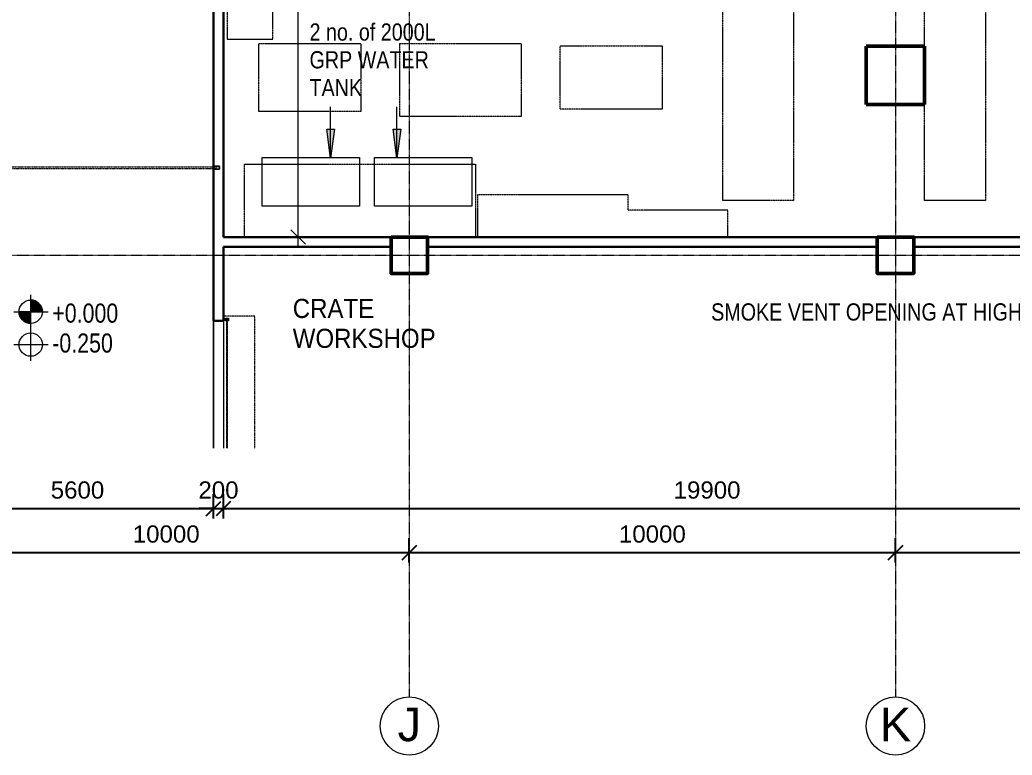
# Model space of a CAD drawing. Header units: millimetres. Extents: x -309924 to 219496, y -330797 to 211873.
# Drawn here: x 78840 to 99251, y 122717 to 137850 of the extents above; entities that cross this region are included whole.
import ezdxf

# ---------------------------------------------------------------- set-up
doc = ezdxf.new("R2010")
doc.units = ezdxf.units.MM
for name, pattern in [('Grid Line', [21, 12, -3, 3, -3]), ('IMPORT-Hidden_samll_', [3, 2, -1]), ('Long Dash', [13.5, 9, -4.5]), ('Overhead', [1.8, 1.2, -0.6])]:
    doc.linetypes.add(name, pattern=pattern)
for name, color, linetype, lineweight in [('0-1', 7, 'Continuous', 5), ('A-ANNO-DIMS', 7, 'Continuous', 9), ('A-DOOR-HDLN', 7, 'Long Dash', 5), ('A-FLOR', 7, 'Continuous', 18), ('G-ANNO-DIMS', 7, 'Continuous', 5), ('G-ANNO-TEXT', 7, 'Continuous', 5), ('I-WALL', 7, 'Continuous', 9), ('I-WALL-3', 7, 'Continuous', 18), ('OAP280_C', 210, 'Continuous', 50), ('Q-SPCQ', 7, 'Continuous', 5), ('Q-SPCQ-HDLN', 7, 'Overhead', 5), ('S-COLS-2', 7, 'Continuous', 35), ('S-GRID-1', 7, 'Grid Line', 5), ('S-GRID-IDEN', 7, 'Continuous', 5)]:
    doc.layers.add(name, color=color, linetype=linetype, lineweight=lineweight)
doc.layers.add('as built dims 190807', color=10, linetype='Continuous')
doc.layers.add('E-EQMT', color=7, linetype='IMPORT-Hidden_samll_', lineweight=5, true_color=0x656565)
doc.styles.add('Arial Narrow_1', font='ARIALN.TTF', dxfattribs={"height": 294.984802})
doc.styles.add('Arial_11', font='arial.ttf', dxfattribs={"height": 354.071856})
doc.styles.add('Arial_4', font='arial.ttf', dxfattribs={"height": 688.473054})
doc.styles.add('Arial_5', font='arial.ttf', dxfattribs={"width": 0.9, "height": 393.413174})
doc.styles.add('Arial_9', font='arial.ttf', dxfattribs={"width": 0.8, "height": 393.413174})
doc.dimstyles.new('Diagonal_-_2_0mm_Arial', dxfattribs={"dimscale": 304.8, "dimtxt": 500, "dimasz": 0.984252, "dimexe": 0.984252, "dimexo": 0.984252, "dimgap": 0.656168, "dimtad": 1, "dimdec": 0, "dimrnd": 5, "dimzin": 0, "dimdsep": 46, "dimtxsty": 'Arial_11', "dimblk1": 'OBLIQUE', "dimblk2": 'OBLIQUE', "dimsah": 1, "dimcen": 0.09, "dimdle": 0.656168, "dimadec": 0, "dimazin": 0, "dimtfac": 1, "dimtdec": 4, "dimtix": 1, "dimtmove": 0, "dimatfit": 3, "dimfxl": 1, "dimtvp": 1, "dimtolj": 1, "dimtzin": 0, "dimarcsym": 2})

# ---------------------------------------------------------------- blocks, each defined once
blk = doc.blocks.new('Grid - 3mm-2917264-B2_F PLAN _2 OF 2_')
at = {"layer": 'S-GRID-IDEN'}
blk.add_circle((0, 0), 3, dxfattribs=at)
blk = doc.blocks.new('Spot Elevations - Spot Elevation - Target Filled_FFL_SFL-5422820-B2_F PLAN _2 OF 2_')
at = {"layer": 'G-ANNO-DIMS'}
h = blk.add_hatch(color=256, dxfattribs=at)
edge = h.paths.add_edge_path(flags=0)
edge.add_arc((0, 5.49), 1.2, 0, 90, ccw=False)
edge.add_line((1.2, 5.49), (0, 5.49))
edge.add_line((0, 5.49), (0, 6.69))
h = blk.add_hatch(color=256, dxfattribs=at)
edge = h.paths.add_edge_path(flags=0)
edge.add_arc((0, 5.49), 1.2, 180, 270, ccw=False)
edge.add_line((-1.2, 5.49), (0, 5.49))
edge.add_line((0, 5.49), (0, 4.29))
for p, q in [((0, 3.81), (0, 7.21)), ((0, 6.69), (0, 5.49)), ((-1.74, 5.49), (1.8, 5.49)), ((0, 5.49), (-1.2, 5.49)), ((0, 4.29), (0, 5.49)), ((0, 5.49), (1.2, 5.49)), ((0, 0.42), (0, 3.81)), ((-1.74, 2.1), (1.8, 2.1))]:
    blk.add_line(p, q, dxfattribs=at)
for centre in [(0, 5.49), (0, 2.1)]:
    blk.add_circle(centre, 1.2, dxfattribs=at)
for start, end in [(360, 90), (180, 270)]:
    blk.add_arc((0, 5.49), 1.2, start, end, dxfattribs=at)
blk = doc.blocks.new('ARC_SS_SECURITY SHUTTER VERTICAL RECESSED - ARC_SS_SECURITY SHUTTER VERTICAL RECESSED-30690948-B2_F PLAN _2 OF 2_')
at = {"layer": 'Q-SPCQ'}
for p, q in [((1750, 30), (1810, 30)), ((1750, 10), (1750, 30)), ((1798, 10), (1750, 10)), ((1750, 0), (1798, 0)), ((1750, -30), (1750, 0)), ((1798, 0), (1798, 10)), ((1810, 30), (1810, -30)), ((1810, -30), (1750, -30))]:
    blk.add_line(p, q, dxfattribs=at)
at = {"layer": 'Q-SPCQ-HDLN'}
for p, q in [((1850, 75), (-870, 75)), ((1800, 10), (-870, 10)), ((1800, -10), (1800, 10)), ((1850, -575), (1850, 75)), ((-870, -10), (1800, -10)), ((-870, -575), (1850, -575))]:
    blk.add_line(p, q, dxfattribs=at)
blk = doc.blocks.new('ARC_OPN_INT - 3500 _w_ x 3000 _h_-30690511-B2_F PLAN _2 OF 2_')
at = {"layer": 'A-DOOR-HDLN'}
for p, q in [((-1750, 100), (870, 100)), ((-1750, -100), (870, -100))]:
    blk.add_line(p, q, dxfattribs=at)
blk = doc.blocks.new('ARC_FS_FIRE SHUTTER LATERAL SINGLE  - ARC_FS_FIRE SHUTTER LATERAL SINGLE -34849146-B2_F PLAN _2 OF 2_')
at = {"layer": 'Q-SPCQ'}
for p, q in [((-5800, 150), (-6900, 150)), ((-6900, 150), (-6900, -800)), ((-6890, -790), (-6890, 140)), ((-6890, 140), (-5810, 140)), ((-6500, 25), (-6500, -575)), ((-5960, -200), (-5960, 0)), ((-5810, 140), (-5810, -790)), ((-5800, -800), (-5800, 150)), ((10, 45), (0, 45)), ((0, 45), (0, 34)), ((0, 34), (50, 29)), ((1, 35), (1, 44)), ((1, 44), (10, 44)), ((50, 30), (1, 35)), ((10, 44), (10, 45)), ((120, 30), (50, 30)), ((50, 29), (119, 29)), ((119, 29), (119, -29)), ((120, -30), (120, 30)), ((-5860, -100), (-6060, -100)), ((50, -29), (0, -34)), ((0, -34), (0, -45)), ((0, -45), (10, -45)), ((1, -35), (50, -30)), ((1, -44), (1, -35)), ((10, -44), (1, -44)), ((10, -45), (10, -44)), ((119, -29), (50, -29)), ((50, -30), (120, -30)), ((-6200, -275), (-6800, -275)), ((-6900, -800), (-5800, -800)), ((-5810, -790), (-6890, -790))]:
    blk.add_line(p, q, dxfattribs=at)
for centre, radius in [((-6500, -275), 300), ((-5960, -100), 100)]:
    blk.add_circle(centre, radius, dxfattribs=at)
at = {"layer": 'Q-SPCQ-HDLN'}
for p, q in [((-5800, 20), (-6500, 20)), ((-5800, -20), (-5800, 20)), ((-5800, 20), (50, 20)), ((50, -20), (50, 20)), ((-5800, -20), (-6500, -20)), ((50, -20), (-5800, -20)), ((-6755, -275), (-6795, -275))]:
    blk.add_line(p, q, dxfattribs=at)
for radius in [295, 255]:
    blk.add_arc((-6500, -275), radius, 90, 180, dxfattribs=at)
blk = doc.blocks.new('_Oblique')
at = {"color": 0, "linetype": 'ByBlock', "lineweight": -2}
blk.add_line((-0.5, -0.5), (0.5, 0.5), dxfattribs=at)
blk = doc.blocks.new('*D220')
at = {"layer": 'A-ANNO-DIMS', "color": 0, "lineweight": -2, "transparency": 16777216}
for p, q in [((77226, 127591), (77226, 128091)), ((82826, 127591), (82826, 128091)), ((77026, 127791), (83026, 127791))]:
    blk.add_line(p, q, dxfattribs=at)
at = {"layer": 'Defpoints', "color": 0, "transparency": 16777216}
for p in [(82826, 127791), (77226, 127291), (82826, 127291)]:
    blk.add_point(p, dxfattribs=at)
at = {"layer": 'A-ANNO-DIMS', "color": 0, "lineweight": -2, "transparency": 16777216, "xscale": 299.9999999999999, "yscale": 299.9999999999999, "zscale": 299.9999999999999, "rotation": 180}
blk.add_blockref('_Oblique', (77226, 127791), dxfattribs=at)
at = {"layer": 'A-ANNO-DIMS', "color": 0, "lineweight": -2, "transparency": 16777216, "xscale": 299.9999999999999, "yscale": 299.9999999999999, "zscale": 299.9999999999999}
blk.add_blockref('_Oblique', (82826, 127791), dxfattribs=at)
at = {"layer": 'A-ANNO-DIMS', "color": 0, "transparency": 16777216, "insert": (80026, 128172), "char_height": 354.1, "attachment_point": 5, "style": 'Arial_11'}
blk.add_mtext('\\A1;5600', dxfattribs=at)
blk = doc.blocks.new('*D221')
at = {"layer": 'A-ANNO-DIMS', "color": 0, "lineweight": -2, "transparency": 16777216}
for p, q in [((82826, 127591), (82826, 128091)), ((83026, 127591), (83026, 128091)), ((82826, 127791), (82526, 127791)), ((82826, 127791), (83026, 127791)), ((83026, 127791), (83326, 127791))]:
    blk.add_line(p, q, dxfattribs=at)
at = {"layer": 'Defpoints', "color": 0, "transparency": 16777216}
for p in [(83026, 127791), (82826, 127291), (83026, 127291)]:
    blk.add_point(p, dxfattribs=at)
at = {"layer": 'A-ANNO-DIMS', "color": 0, "lineweight": -2, "transparency": 16777216, "xscale": 299.9999999999999, "yscale": 299.9999999999999, "zscale": 299.9999999999999}
blk.add_blockref('_Oblique', (82826, 127791), dxfattribs=at)
at = {"layer": 'A-ANNO-DIMS', "color": 0, "lineweight": -2, "transparency": 16777216, "xscale": 299.9999999999999, "yscale": 299.9999999999999, "zscale": 299.9999999999999, "rotation": 180}
blk.add_blockref('_Oblique', (83026, 127791), dxfattribs=at)
at = {"layer": 'A-ANNO-DIMS', "color": 0, "transparency": 16777216, "insert": (82926, 128172), "char_height": 354.1, "attachment_point": 5, "style": 'Arial_11'}
blk.add_mtext('\\A1;200', dxfattribs=at)
blk = doc.blocks.new('*D222')
at = {"layer": 'A-ANNO-DIMS', "color": 0, "lineweight": -2, "transparency": 16777216}
for p, q in [((83026, 127591), (83026, 128091)), ((102925, 127591), (102925, 128091)), ((82826, 127791), (103125, 127791))]:
    blk.add_line(p, q, dxfattribs=at)
at = {"layer": 'Defpoints', "color": 0, "transparency": 16777216}
for p in [(102925, 127791), (83026, 127291), (102925, 127291)]:
    blk.add_point(p, dxfattribs=at)
at = {"layer": 'A-ANNO-DIMS', "color": 0, "lineweight": -2, "transparency": 16777216, "xscale": 299.9999999999999, "yscale": 299.9999999999999, "zscale": 299.9999999999999, "rotation": 180}
blk.add_blockref('_Oblique', (83026, 127791), dxfattribs=at)
at = {"layer": 'A-ANNO-DIMS', "color": 0, "lineweight": -2, "transparency": 16777216, "xscale": 299.9999999999999, "yscale": 299.9999999999999, "zscale": 299.9999999999999}
blk.add_blockref('_Oblique', (102925, 127791), dxfattribs=at)
at = {"layer": 'A-ANNO-DIMS', "color": 0, "transparency": 16777216, "insert": (92976, 128172), "char_height": 354.1, "attachment_point": 5, "style": 'Arial_11'}
blk.add_mtext('\\A1;19900', dxfattribs=at)
blk = doc.blocks.new('*D288')
at = {"layer": 'A-ANNO-DIMS', "color": 0, "lineweight": -2, "transparency": 16777216}
for p, q in [((76851, 126685), (76851, 127185)), ((86851, 126685), (86851, 127185)), ((76651, 126885), (87051, 126885))]:
    blk.add_line(p, q, dxfattribs=at)
at = {"layer": 'Defpoints', "color": 0, "transparency": 16777216}
for p in [(86851, 126885), (76851, 126385), (86851, 126385)]:
    blk.add_point(p, dxfattribs=at)
at = {"layer": 'A-ANNO-DIMS', "color": 0, "lineweight": -2, "transparency": 16777216, "xscale": 299.9999999999999, "yscale": 299.9999999999999, "zscale": 299.9999999999999, "rotation": 180}
blk.add_blockref('_Oblique', (76851, 126885), dxfattribs=at)
at = {"layer": 'A-ANNO-DIMS', "color": 0, "lineweight": -2, "transparency": 16777216, "xscale": 299.9999999999999, "yscale": 299.9999999999999, "zscale": 299.9999999999999}
blk.add_blockref('_Oblique', (86851, 126885), dxfattribs=at)
at = {"layer": 'A-ANNO-DIMS', "color": 0, "transparency": 16777216, "insert": (81851, 127266), "char_height": 354.1, "attachment_point": 5, "style": 'Arial_11'}
blk.add_mtext('\\A1;10000', dxfattribs=at)
blk = doc.blocks.new('*D289')
at = {"layer": 'A-ANNO-DIMS', "color": 0, "lineweight": -2, "transparency": 16777216}
for p, q in [((86851, 126685), (86851, 127185)), ((96851, 126685), (96851, 127185)), ((86651, 126885), (97051, 126885))]:
    blk.add_line(p, q, dxfattribs=at)
at = {"layer": 'Defpoints', "color": 0, "transparency": 16777216}
for p in [(96851, 126885), (86851, 126385), (96851, 126385)]:
    blk.add_point(p, dxfattribs=at)
at = {"layer": 'A-ANNO-DIMS', "color": 0, "lineweight": -2, "transparency": 16777216, "xscale": 299.9999999999999, "yscale": 299.9999999999999, "zscale": 299.9999999999999, "rotation": 180}
blk.add_blockref('_Oblique', (86851, 126885), dxfattribs=at)
at = {"layer": 'A-ANNO-DIMS', "color": 0, "lineweight": -2, "transparency": 16777216, "xscale": 299.9999999999999, "yscale": 299.9999999999999, "zscale": 299.9999999999999}
blk.add_blockref('_Oblique', (96851, 126885), dxfattribs=at)
at = {"layer": 'A-ANNO-DIMS', "color": 0, "transparency": 16777216, "insert": (91851, 127266), "char_height": 354.1, "attachment_point": 5, "style": 'Arial_11'}
blk.add_mtext('\\A1;10000', dxfattribs=at)
blk = doc.blocks.new('*D290')
at = {"layer": 'A-ANNO-DIMS', "color": 0, "lineweight": -2, "transparency": 16777216}
for p, q in [((96851, 126685), (96851, 127185)), ((106851, 126685), (106851, 127185)), ((96651, 126885), (107051, 126885))]:
    blk.add_line(p, q, dxfattribs=at)
at = {"layer": 'Defpoints', "color": 0, "transparency": 16777216}
for p in [(106851, 126885), (96851, 126385), (106851, 126385)]:
    blk.add_point(p, dxfattribs=at)
at = {"layer": 'A-ANNO-DIMS', "color": 0, "lineweight": -2, "transparency": 16777216, "xscale": 299.9999999999999, "yscale": 299.9999999999999, "zscale": 299.9999999999999, "rotation": 180}
blk.add_blockref('_Oblique', (96851, 126885), dxfattribs=at)
at = {"layer": 'A-ANNO-DIMS', "color": 0, "lineweight": -2, "transparency": 16777216, "xscale": 299.9999999999999, "yscale": 299.9999999999999, "zscale": 299.9999999999999}
blk.add_blockref('_Oblique', (106851, 126885), dxfattribs=at)
at = {"layer": 'A-ANNO-DIMS', "color": 0, "transparency": 16777216, "insert": (101851, 127266), "char_height": 354.1, "attachment_point": 5, "style": 'Arial_11'}
blk.add_mtext('\\A1;10000', dxfattribs=at)
blk = doc.blocks.new('Dims-B2-FPLAN_2OF2__dwg__Oblique-5772969-B2_F PLAN _2 OF 2_')
at = {"layer": 'A-ANNO-DIMS'}
blk.add_line((-0.5, -0.5), (0.5, 0.5), dxfattribs=at)
blk = doc.blocks.new('B2 plinth')
at = {"layer": 'E-EQMT'}
for points in [[(93301, 140131), (94751, 140131), (94751, 134131), (93301, 134131)], [(97451, 140131), (98701, 140131), (98701, 134131), (97451, 134131)], [(83104, 137454), (84044, 137454), (84044, 139434), (83104, 139434)], [(83757, 137363), (85857, 137363), (85857, 135963), (83757, 135963)], [(86655, 137363), (89155, 137363), (89155, 135863), (86655, 135863)], [(89955, 137313), (92055, 137313), (92055, 136013), (89955, 136013)], [(83464, 134881), (88214, 134881), (88214, 133381), (83464, 133381)], [(93401, 133381), (93401, 133931), (91351, 133931), (91351, 134251), (88251, 134251), (88251, 133381)]]:
    blk.add_lwpolyline(points, close=True, dxfattribs=at)

msp = doc.modelspace()

# ---------------------------------------------------------------- hatches: boundary and pattern name
at = {"layer": 'G-ANNO-TEXT'}
for points in [[(85232, 135003.3), (85153, 135603.3), (85311, 135603.3)], [(86596, 135003.3), (86517, 135603.3), (86675, 135603.3)]]:
    msp.add_hatch(color=256, dxfattribs=at).paths.add_polyline_path(points, flags=0)

# ---------------------------------------------------------------- linework, layer by layer
at = {"layer": 'A-ANNO-DIMS', "flags": 128}
msp.add_lwpolyline([(84565.6, 133180.7), (84565.6, 142130.7), (84565.7, 151230.7)], dxfattribs=at)
at = {"layer": 'A-FLOR'}
for p, q in [((82826.1, 129032.5), (82826.1, 131652.7)), ((83026.1, 131652.7), (83026.1, 129032.5))]:
    msp.add_line(p, q, dxfattribs=at)
at = {"layer": 'G-ANNO-TEXT'}
for p, q in [((85232, 135003.3), (85232, 136060.9)), ((86596, 135003.3), (86596, 136060.9)), ((85232, 135003.3), (85153, 135603.3)), ((85153, 135603.3), (85311, 135603.3)), ((85311, 135603.3), (85232, 135003.3)), ((86596, 135003.3), (86517, 135603.3)), ((86517, 135603.3), (86675, 135603.3)), ((86675, 135603.3), (86596, 135003.3))]:
    msp.add_line(p, q, dxfattribs=at)
at = {"layer": 'I-WALL', "lineweight": 30}
for p, q in [((82826.2, 151230.7), (82826.1, 131652.7)), ((83026.1, 133380.7), (83026.2, 151230.7)), ((86476.1, 133380.7), (83026.1, 133380.7)), ((86476.1, 133180.7), (86476.1, 133380.7)), ((96476.1, 133380.7), (87226.1, 133380.7)), ((87226.1, 133380.7), (87226.1, 133180.7)), ((96476.1, 133180.7), (96476.1, 133380.7)), ((101901.1, 133380.6), (97226.1, 133380.7)), ((97226.1, 133380.7), (97226.1, 133180.7)), ((83026.1, 131652.7), (83026.1, 133180.7)), ((83026.1, 133180.7), (86476.1, 133180.7)), ((87226.1, 133180.7), (96476.1, 133180.7)), ((97226.1, 133180.7), (103701.1, 133180.6)), ((82826.1, 131652.7), (83026.1, 131652.7))]:
    msp.add_line(p, q, dxfattribs=at)
at = {"layer": 'I-WALL'}
for points in [[(83824.1, 135017.3), (85824.1, 135017.3), (85824.1, 134017.3), (83824.1, 134017.3)], [(86134.1, 135017.3), (88134.1, 135017.3), (88134.1, 134017.3), (86134.1, 134017.3)]]:
    msp.add_lwpolyline(points, close=True, dxfattribs=at)
at = {"layer": 'I-WALL-3'}
for p, q in [((82826.1, 129032.5), (82826.1, 131652.7)), ((83026.1, 131652.7), (83026.1, 129032.5))]:
    msp.add_line(p, q, dxfattribs=at)
at = {"layer": 'OAP280_C'}
for p, q in [((97451.3, 137305.9), (96251.3, 137305.9)), ((96251.3, 137305.9), (96251.3, 136105.9)), ((97451.3, 136105.9), (97451.3, 137305.9)), ((96251.3, 136105.9), (97451.3, 136105.9))]:
    msp.add_line(p, q, dxfattribs=at)
for points in [[(86476.1, 133380.7), (87226.1, 133380.7), (87226.1, 132630.7), (86476.1, 132630.7)], [(96476.1, 133380.7), (97226.1, 133380.7), (97226.1, 132630.7), (96476.1, 132630.7)]]:
    msp.add_lwpolyline(points, close=True, dxfattribs=at)
at = {"layer": 'S-COLS-2'}
for p, q in [((97451.1, 137305.7), (96251.1, 137305.7)), ((96251.1, 137305.7), (96251.1, 136105.7)), ((97451.1, 136105.7), (97451.1, 137305.7)), ((96251.1, 136105.7), (97451.1, 136105.7)), ((87226.1, 133380.7), (86476.1, 133380.7)), ((86476.1, 133380.7), (86476.1, 132630.7)), ((87226.1, 132630.7), (87226.1, 133380.7)), ((97226.1, 133380.7), (96476.1, 133380.7)), ((96476.1, 133380.7), (96476.1, 132630.7)), ((97226.1, 132630.7), (97226.1, 133380.7)), ((86476.1, 132630.7), (87226.1, 132630.7)), ((96476.1, 132630.7), (97226.1, 132630.7))]:
    msp.add_line(p, q, dxfattribs=at)
at = {"layer": 'S-GRID-1'}
for p, q in [((86851.1, 143788.7), (86851, 123917.3)), ((96851.1, 143788.6), (96851, 123917.3)), ((-10508.3, 133006.2), (128177.3, 133005.5))]:
    msp.add_line(p, q, dxfattribs=at)

# ---------------------------------------------------------------- block references
at = {"xscale": 300, "yscale": 300, "zscale": 300, "rotation": 270}
msp.add_blockref('Dims-B2-FPLAN_2OF2__dwg__Oblique-5772969-B2_F PLAN _2 OF 2_', (84565.6, 133380.7), dxfattribs=at)
at = {"layer": '0-1'}
for name, p, rotation in [('ARC_FS_FIRE SHUTTER LATERAL SINGLE  - ARC_FS_FIRE SHUTTER LATERAL SINGLE -34849146-B2_F PLAN _2 OF 2_', (82826.1, 134805.7), 359.9997000009001), ('ARC_OPN_INT - 3500 _w_ x 3000 _h_-30690511-B2_F PLAN _2 OF 2_', (82926.1, 129902.7), 269.9996999999998), ('ARC_SS_SECURITY SHUTTER VERTICAL RECESSED - ARC_SS_SECURITY SHUTTER VERTICAL RECESSED-30690948-B2_F PLAN _2 OF 2_', (83101.1, 129902.7), 89.99970000000151)]:
    msp.add_blockref(name, p, dxfattribs=dict(at, rotation=rotation))
at = {"layer": 'as built dims 190807'}
msp.add_blockref('B2 plinth', (0, 0), dxfattribs=at)
at = {"layer": 'G-ANNO-DIMS', "xscale": 199.9999999999998, "yscale": 199.9999999999998, "zscale": 199.9999999999998}
msp.add_blockref('Spot Elevations - Spot Elevation - Target Filled_FFL_SFL-5422820-B2_F PLAN _2 OF 2_', (79063.6, 130746), dxfattribs=at)
at = {"layer": 'S-GRID-IDEN', "xscale": 199.9999999999998, "yscale": 199.9999999999998, "zscale": 199.9999999999998, "rotation": 179.9996999996851}
for p in [(86851, 123317.3), (96851, 123317.3)]:
    msp.add_blockref('Grid - 3mm-2917264-B2_F PLAN _2 OF 2_', p, dxfattribs=at)

# ---------------------------------------------------------------- texts
at = {"layer": 'G-ANNO-DIMS', "insert": (79507.1, 132011.5), "char_height": 393.41, "width": 1598.4, "attachment_point": 1, "line_spacing_factor": 0.938532, "style": 'Arial_9'}
msp.add_mtext('+0.000\\P-0.250', dxfattribs=at)
at = {"layer": 'G-ANNO-TEXT', "attachment_point": 1}
for s, insert, char_height, width, line_spacing_factor, style in [('2 no. of 2000L GRP WATER TANK', (84798.5, 137776.9), 353.982, 2967.092, 0.968573, 'Arial Narrow_1'), ('CRATE\\PWORKSHOP', (84453.4, 132108.2), 393.41, 3475.2, 0.938532, 'Arial_5'), ('SMOKE VENT OPENING AT HIGH LEVEL', (93059.5, 132016), 353.982, 7893.959, 0.968573, 'Arial Narrow_1')]:
    msp.add_mtext(s, dxfattribs=dict(at, insert=insert, char_height=char_height, width=width, line_spacing_factor=line_spacing_factor, style=style))
at = {"layer": 'S-GRID-IDEN', "char_height": 688.5, "attachment_point": 2, "line_spacing_factor": 0.938532, "style": 'Arial_4'}
for s, insert, width in [('J', (86851.3, 123693.2), 571.172), ('K', (96851.3, 123693.2), 764.362)]:
    msp.add_mtext(s, dxfattribs=dict(at, insert=insert, width=width))

# ---------------------------------------------------------------- dimensions: what is measured, and where the dimension line sits
at = {"layer": 'A-ANNO-DIMS'}
for base, p1, p2, picture, middle in [((82826.1, 127791.5), (77226.1, 127291.5), (82826.1, 127291.5), '*D220', (80026.1, 128172.3)), ((83026.1, 127791.5), (82826.1, 127291.5), (83026.1, 127291.5), '*D221', (82926.1, 128172.2)), ((102925.4, 127791.5), (83026.1, 127291.5), (102925.4, 127291.4), '*D222', (92975.7, 128172.2)), ((86851, 126885.2), (76851, 126385.2), (86851, 126385.1), '*D288', (81851, 127266)), ((96851, 126885.1), (86851, 126385.1), (96851, 126385.1), '*D289', (91851, 127265.9)), ((106851, 126885.1), (96851, 126385.1), (106851, 126385), '*D290', (101851, 127265.8))]:
    dim = msp.add_linear_dim(base=base, p1=p1, p2=p2, dimstyle='Diagonal_-_2_0mm_Arial', override={"dimpost": '<>', "dimtmove": 1, "dimarcsym": 2}, dxfattribs=at)
    dim.commit()
    dim.dimension.update_dxf_attribs({"geometry": picture, "text_midpoint": middle})

doc.saveas('drawing.dxf')
